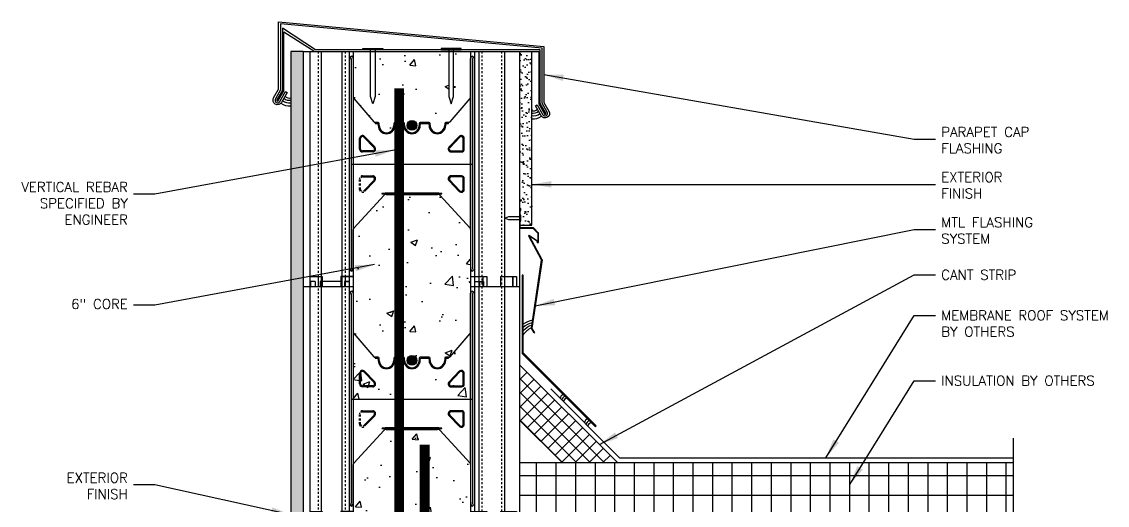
# Model space of a CAD drawing. Header units: inches. Extents: x 71.3 to 128.5, y -82.4 to -19.8.
# Drawn here: x 72.3 to 127.8, y -44.5 to -19.8 of the extents above; entities that cross this region are included whole.
import ezdxf

# ---------------------------------------------------------------- set-up
doc = ezdxf.new("R2010")
doc.units = ezdxf.units.IN
doc.header["$MEASUREMENT"] = 0
doc.linetypes.add('DASHED2', pattern=[0.375, 0.25, -0.125])
for name, color, linetype in [('LAYER 12', 12, 'Continuous'), ('LAYER 13', 13, 'Continuous'), ('LAYER 2', 2, 'Continuous'), ('LAYER 3', 3, 'Continuous'), ('LAYER 5', 5, 'Continuous'), ('LAYER 7', 7, 'Continuous'), ('LAYER 8', 8, 'Continuous')]:
    doc.layers.add(name, color=color, linetype=linetype)
doc.styles.add('NOTES', font='simplex.shx', dxfattribs={"height": 1})
doc.dimstyles.new('DIM-18$7', dxfattribs={"dimscale": 8, "dimtxt": 0.09375, "dimasz": 0.125, "dimexe": 0.1875, "dimexo": 0.0625, "dimgap": 0.0625, "dimtad": 0, "dimtih": 1, "dimtoh": 1, "dimdec": 4, "dimzin": 3, "dimdsep": 46, "dimlunit": 4, "dimtxsty": 'NOTES', "dimcen": 0.0625, "dimadec": 0, "dimazin": 0, "dimtfac": 1, "dimtdec": 4, "dimtofl": 0, "dimtmove": 0, "dimatfit": 3, "dimfxl": 1, "dimfrac": 2, "dimtolj": 1, "dimtzin": 0, "dimarcsym": 0})

# ---------------------------------------------------------------- blocks, each defined once
blk = doc.blocks.new('A$C262E59E6')
at = {"layer": 'LAYER 12'}
for p, q in [((0.35, 12.5), (0.975, 12.5)), ((0.35, 12.5), (0.35, 0)), ((0.35, 12.5), (0.975, 12.5)), ((0.35, 12.5), (0.35, 12)), ((0.925, 12.5), (0.925, 0)), ((0.975, 12.5), (0.975, 12)), ((0.975, 12.5), (0.975, 12)), ((1.937, 12.5), (1.937, 12)), ((1.937, 12.5), (2.562, 12.5)), ((1.937, 12.5), (1.937, 12)), ((1.937, 12.5), (2.562, 12.5)), ((1.987, 12.5), (1.987, 0)), ((2.112, 12.25), (2.112, 12)), ((2.112, 12.25), (2.362, 12.25)), ((2.362, 12.25), (2.362, 0)), ((2.562, 12.5), (2.562, 12)), ((8.562, 12.5), (9.187, 12.5)), ((8.562, 12.5), (8.562, 12)), ((8.562, 12.5), (9.187, 12.5)), ((8.762, 12.25), (8.762, 0)), ((8.762, 12.25), (9.012, 12.25)), ((8.762, 12.25), (8.762, 12)), ((8.762, 12.25), (9.012, 12.25)), ((9.012, 12.25), (9.012, 12)), ((9.012, 12.25), (9.012, 12)), ((9.187, 12.5), (9.187, 12)), ((9.187, 12.5), (9.187, 12)), ((10.087, 12.5), (10.087, 12)), ((10.087, 12.5), (10.712, 12.5)), ((10.087, 12.5), (10.087, 12)), ((10.087, 12.5), (10.712, 12.5)), ((10.712, 12.5), (10.712, 12)), ((10.712, 12.5), (10.712, 12)), ((2.41, 11.727), (2.497, 11.777)), ((2.456, 11.648), (2.41, 11.727)), ((2.497, 11.777), (2.556, 11.675)), ((2.562, 11.65), (2.562, 9.67)), ((8.562, 9.67), (8.562, 11.65)), ((8.569, 11.675), (8.628, 11.777)), ((8.628, 11.777), (8.715, 11.727)), ((8.715, 11.727), (8.669, 11.648)), ((8.977, 12), (8.977, 0)), ((10.297, 12), (10.297, 0)), ((2.462, 11.625), (2.462, 0.927)), ((2.462, 11.586), (2.462, 11.623)), ((8.662, 11.625), (8.662, 0.927)), ((8.662, 11.623), (8.662, 11.586)), ((2.562, 9.67), (2.562, 2.909)), ((2.59, 9.601), (3.608, 8.411)), ((7.517, 8.411), (8.535, 9.601)), ((8.562, 2.909), (8.562, 9.67)), ((3.68, 8.38), (3.687, 8.38)), ((3.837, 8.38), (3.68, 8.38)), ((3.687, 8.38), (3.687, 8.33)), ((3.687, 8.33), (3.787, 8.33)), ((3.887, 8.225), (3.887, 8.33)), ((4.637, 8.33), (4.637, 8.225)), ((5.137, 8.38), (4.687, 8.38)), ((4.737, 8.33), (5.087, 8.33)), ((5.187, 8.225), (5.187, 8.33)), ((5.937, 8.33), (5.937, 8.225)), ((6.437, 8.38), (5.987, 8.38)), ((6.037, 8.33), (6.387, 8.33)), ((6.487, 8.225), (6.487, 8.33)), ((7.237, 8.33), (7.237, 8.225)), ((7.445, 8.38), (7.287, 8.38)), ((7.337, 8.33), (7.437, 8.33)), ((7.437, 8.33), (7.437, 8.38)), ((7.437, 8.38), (7.445, 8.38)), ((3.837, 8.28), (3.837, 8.225)), ((4.687, 8.225), (4.687, 8.28)), ((5.137, 8.28), (5.137, 8.225)), ((5.987, 8.225), (5.987, 8.28)), ((6.437, 8.28), (6.437, 8.225)), ((7.287, 8.225), (7.287, 8.28)), ((2.887, 7.02), (2.887, 7.561)), ((2.937, 7.02), (2.937, 7.561)), ((3.11, 7.63), (3.629, 7.089)), ((3.146, 7.665), (3.665, 7.124)), ((7.979, 7.665), (7.46, 7.124)), ((8.015, 7.63), (7.496, 7.089)), ((8.187, 7.02), (8.187, 7.561)), ((8.237, 7.02), (8.237, 7.561)), ((3.557, 6.92), (3.037, 6.92)), ((3.557, 6.87), (3.037, 6.87)), ((7.568, 6.92), (8.087, 6.92)), ((7.568, 6.87), (8.087, 6.87)), ((2.462, 6.25), (8.662, 6.25)), ((3.037, 5.65), (3.557, 5.65)), ((3.037, 5.6), (3.557, 5.6)), ((8.087, 5.65), (7.568, 5.65)), ((8.087, 5.6), (7.568, 5.6)), ((3.629, 5.431), (3.11, 4.89)), ((3.665, 5.396), (3.146, 4.855)), ((7.46, 5.396), (7.979, 4.855)), ((7.496, 5.431), (8.015, 4.89)), ((8.187, 4.959), (8.187, 5.5)), ((8.237, 4.959), (8.237, 5.5)), ((2.592, 2.979), (4.144, 4.656)), ((4.192, 4.77), (4.036, 4.755)), ((4.036, 4.735), (4.192, 4.72)), ((5.562, 4.77), (4.192, 4.77)), ((4.192, 4.72), (5.562, 4.72)), ((4.25, 4.7), (5.562, 4.7)), ((6.933, 4.77), (5.562, 4.77)), ((5.562, 4.72), (6.933, 4.72)), ((5.562, 4.7), (6.875, 4.7)), ((7.089, 4.755), (6.933, 4.77)), ((6.933, 4.72), (7.089, 4.735)), ((6.981, 4.656), (8.533, 2.979)), ((2.562, 0.9), (2.562, 2.909)), ((8.562, 2.909), (8.562, 0.9)), ((2.456, 0.902), (2.41, 0.823)), ((2.41, 0.823), (2.497, 0.773)), ((2.462, 0.964), (2.462, 0.927)), ((2.497, 0.773), (2.556, 0.875)), ((8.569, 0.875), (8.628, 0.773)), ((8.628, 0.773), (8.715, 0.823)), ((8.662, 0.927), (8.662, 0.964)), ((8.715, 0.823), (8.669, 0.902)), ((0.35, 0.5), (0.975, 0.5)), ((0.35, 0.5), (0.975, 0.5)), ((0.35, 0.5), (0.35, 0)), ((0.35, 0.5), (0.975, 0.5)), ((0.35, 0.5), (0.35, 0)), ((0.35, 0.5), (0.975, 0.5)), ((0.35, 0.5), (0.975, 0.5)), ((0.35, 0.5), (0.975, 0.5)), ((0.35, 0.5), (0.975, 0.5)), ((0.35, 0.5), (0.35, 0)), ((0.35, 0.5), (0.975, 0.5)), ((0.35, 0.5), (0.35, 0)), ((0.35, 0.5), (0.975, 0.5)), ((0.35, 0.5), (0.975, 0.5)), ((0.35, 0.5), (0.975, 0.5)), ((0.35, 0.5), (0.975, 0.5)), ((0.35, 0.5), (0.35, 0)), ((0.35, 0.5), (0.975, 0.5)), ((0.35, 0.5), (0.975, 0.5)), ((0.35, 0.5), (0.975, 0.5)), ((0.35, 0.5), (0.975, 0.5)), ((0.35, 0.5), (0.35, 0)), ((0.35, 0.5), (0.975, 0.5)), ((0.35, 0.5), (0.975, 0.5)), ((0.35, 0.5), (0.975, 0.5)), ((0.35, 0.5), (0.35, 0)), ((0.35, 0.5), (0.975, 0.5)), ((0.35, 0.5), (0.35, 0)), ((0.35, 0.5), (0.35, 0)), ((0.375, 0.25), (0.375, 0)), ((0.625, 0.25), (0.375, 0.25)), ((0.375, 0.25), (0.375, 0)), ((0.625, 0.25), (0.375, 0.25)), ((0.375, 0.25), (0.375, 0)), ((0.625, 0.25), (0.375, 0.25)), ((0.625, 0.25), (0.625, 0)), ((0.625, 0.25), (0.625, 0)), ((0.625, 0.25), (0.625, 0)), ((1.937, 0.25), (0.875, 0.25)), ((0.875, 0.25), (0.875, 0)), ((1.937, 0.25), (0.875, 0.25)), ((0.875, 0.25), (0.875, 0)), ((1.937, 0.25), (0.875, 0.25)), ((0.875, 0.25), (0.875, 0)), ((0.975, 0.5), (0.975, 0)), ((0.975, 0.5), (0.975, 0)), ((0.975, 0.5), (0.975, 0)), ((0.975, 0.5), (0.975, 0)), ((0.975, 0.5), (0.975, 0)), ((0.975, 0.5), (0.975, 0)), ((0.975, 0.5), (0.975, 0)), ((0.975, 0.5), (0.975, 0)), ((0.975, 0.5), (0.975, 0)), ((0.975, 0.5), (0.975, 0)), ((0.975, 0.5), (0.975, 0)), ((0.975, 0.5), (0.975, 0)), ((0.975, 0.5), (0.975, 0)), ((0.975, 0.5), (0.975, 0)), ((0.975, 0.5), (0.975, 0)), ((0.975, 0.5), (0.975, 0)), ((0.975, 0.5), (0.975, 0)), ((0.975, 0.5), (0.975, 0)), ((0.975, 0.5), (0.975, 0)), ((0.975, 0.5), (0.975, 0)), ((1.937, 0.5), (1.937, 0)), ((1.937, 0.5), (2.562, 0.5)), ((1.937, 0.5), (1.937, 0)), ((1.937, 0.5), (2.562, 0.5)), ((1.937, 0.5), (1.937, 0)), ((1.937, 0.5), (2.562, 0.5)), ((1.937, 0.5), (1.937, 0)), ((1.937, 0.5), (2.562, 0.5)), ((1.937, 0.5), (1.937, 0)), ((1.937, 0.5), (2.562, 0.5)), ((1.937, 0.5), (1.937, 0)), ((1.937, 0.5), (2.562, 0.5)), ((1.937, 0.5), (1.937, 0)), ((1.937, 0.5), (2.562, 0.5)), ((1.937, 0.5), (1.937, 0)), ((2.562, 0.5), (1.937, 0.5)), ((1.937, 0.5), (1.937, 0)), ((1.937, 0.5), (2.562, 0.5)), ((1.937, 0.5), (1.937, 0)), ((1.937, 0.5), (2.562, 0.5)), ((1.937, 0.5), (1.937, 0)), ((1.937, 0.5), (2.562, 0.5)), ((1.937, 0.5), (1.937, 0)), ((1.937, 0.5), (2.562, 0.5)), ((1.937, 0.5), (1.937, 0)), ((1.937, 0.5), (2.562, 0.5)), ((1.937, 0.5), (1.937, 0)), ((1.937, 0.5), (2.562, 0.5)), ((1.937, 0.5), (1.937, 0)), ((1.937, 0.5), (2.562, 0.5)), ((1.937, 0.5), (1.937, 0)), ((1.937, 0.5), (2.562, 0.5)), ((1.937, 0.5), (1.937, 0)), ((1.937, 0.5), (2.562, 0.5)), ((1.937, 0.5), (1.937, 0)), ((1.937, 0.5), (2.562, 0.5)), ((1.937, 0.5), (1.937, 0)), ((2.562, 0.5), (1.937, 0.5)), ((1.937, 0.5), (1.937, 0)), ((1.937, 0.5), (2.562, 0.5)), ((1.937, 0.5), (1.937, 0)), ((1.937, 0.5), (2.562, 0.5)), ((1.937, 0.5), (1.937, 0)), ((2.562, 0.5), (1.937, 0.5)), ((1.937, 0.5), (1.937, 0)), ((1.937, 0.5), (2.562, 0.5)), ((2.112, 0.25), (2.112, 0)), ((2.112, 0.25), (2.362, 0.25)), ((2.112, 0.25), (2.112, 0)), ((2.112, 0.25), (2.362, 0.25)), ((2.112, 0.25), (2.112, 0)), ((2.112, 0.25), (2.362, 0.25)), ((2.112, 0.25), (2.112, 0)), ((2.362, 0.25), (2.112, 0.25)), ((2.112, 0.25), (2.112, 0)), ((2.112, 0.25), (2.362, 0.25)), ((2.112, 0.25), (2.112, 0)), ((2.112, 0.25), (2.362, 0.25)), ((2.112, 0.25), (2.112, 0)), ((2.112, 0.25), (2.362, 0.25)), ((2.112, 0.25), (2.112, 0)), ((2.112, 0.25), (2.362, 0.25)), ((2.112, 0.25), (2.112, 0)), ((2.112, 0.25), (2.362, 0.25)), ((2.112, 0.25), (2.112, 0)), ((2.362, 0.25), (2.112, 0.25)), ((2.112, 0.25), (2.112, 0)), ((2.112, 0.25), (2.362, 0.25)), ((2.112, 0.25), (2.112, 0)), ((2.362, 0.25), (2.112, 0.25)), ((2.362, 0.25), (2.362, 0)), ((2.362, 0.25), (2.362, 0)), ((2.362, 0.25), (2.362, 0)), ((2.562, 0.5), (2.562, 0)), ((2.562, 0.5), (2.562, 0)), ((2.562, 0.5), (2.562, 0)), ((2.562, 0.5), (2.562, 0)), ((2.562, 0.5), (2.562, 0)), ((2.562, 0.5), (2.562, 0)), ((2.562, 0.5), (2.562, 0)), ((2.562, 0.5), (2.562, 0)), ((2.562, 0.5), (2.562, 0)), ((2.562, 0.5), (2.562, 0)), ((2.562, 0.5), (2.562, 0)), ((8.562, 0.5), (9.183, 0.5)), ((8.562, 0.5), (9.183, 0.5)), ((8.562, 0.5), (9.183, 0.5)), ((8.758, 0.25), (8.758, 0)), ((8.758, 0.25), (9.008, 0.25)), ((8.758, 0.25), (9.008, 0.25)), ((8.758, 0.25), (8.758, 0)), ((8.758, 0.25), (9.008, 0.25)), ((8.762, 0.5), (8.762, 0)), ((8.762, 0.5), (9.387, 0.5)), ((8.962, 0.25), (9.212, 0.25)), ((9.008, 0.25), (9.008, 0)), ((9.008, 0.25), (9.008, 0)), ((9.008, 0.25), (9.008, 0)), ((9.183, 0.5), (9.183, 0)), ((9.183, 0.5), (9.183, 0)), ((9.183, 0.5), (9.183, 0)), ((9.212, 0.25), (9.212, 0)), ((9.387, 0.5), (9.387, 0)), ((10.083, 0.5), (10.083, 0)), ((10.083, 0.5), (10.708, 0.5)), ((10.083, 0.5), (10.083, 0)), ((10.083, 0.5), (10.708, 0.5)), ((10.083, 0.5), (10.083, 0)), ((10.083, 0.5), (10.708, 0.5)), ((10.287, 0.5), (10.287, 0)), ((10.287, 0.5), (10.912, 0.5)), ((10.708, 0.5), (10.708, 0)), ((10.708, 0.5), (10.708, 0)), ((10.708, 0.5), (10.708, 0)), ((10.912, 0.5), (10.912, 0))]:
    blk.add_line(p, q, dxfattribs=at)
at = {"layer": 'LAYER 12', "linetype": 'DASHED2', "ltscale": 0.15}
for p, q in [((0.765, 12.5), (0.765, 0)), ((2.147, 12.5), (2.147, 0)), ((9.137, 12), (9.137, 0)), ((10.137, 12), (10.137, 0)), ((2.887, 4.959), (2.887, 5.5)), ((2.937, 4.959), (2.937, 5.5))]:
    blk.add_line(p, q, dxfattribs=at)
at = {"layer": 'LAYER 12'}
for centre, radius, start, end in [((2.512, 11.65), 0.05, 0, 30), ((8.612, 11.65), 0.05, 150, 180), ((2.412, 11.623), 0.05, 0, 30), ((8.712, 11.623), 0.05, 150, 180), ((2.662, 9.67), 0.1, 180, 223.8309), ((8.462, 9.67), 0.1, 316.1691, 360), ((3.68, 8.48), 0.1, 223.8309, 270), ((3.787, 8.28), 0.05, 360, 90), ((3.837, 8.33), 0.05, 0, 90), ((4.687, 8.33), 0.05, 90, 180), ((4.737, 8.28), 0.05, 90, 180), ((5.087, 8.28), 0.05, 360, 90), ((5.137, 8.33), 0.05, 0, 90), ((5.987, 8.33), 0.05, 90, 180), ((6.037, 8.28), 0.05, 90, 180), ((6.387, 8.28), 0.05, 0, 90), ((6.437, 8.33), 0.05, 0, 90), ((7.287, 8.33), 0.05, 90, 180), ((7.337, 8.28), 0.05, 90, 180), ((7.445, 8.48), 0.1, 270, 316.1691), ((4.262, 8.225), 0.425, 180, 360), ((4.262, 8.225), 0.375, 180, 0), ((5.562, 8.225), 0.425, 180, 270), ((5.562, 8.225), 0.375, 180, 270), ((5.562, 8.225), 0.425, 270, 0), ((5.562, 8.225), 0.375, 270, 0), ((6.862, 8.225), 0.425, 180, 0), ((6.862, 8.225), 0.375, 180, 0), ((3.037, 7.561), 0.15, 43.8309, 180), ((3.037, 7.561), 0.1, 43.8309, 180), ((8.087, 7.561), 0.15, 0, 136.1691), ((8.087, 7.561), 0.1, 0, 136.1691), ((3.037, 7.02), 0.15, 180, 270), ((3.037, 7.02), 0.1, 180, 270), ((3.557, 7.02), 0.15, 270, 43.8309), ((3.557, 7.02), 0.1, 270, 43.8309), ((7.568, 7.02), 0.15, 136.1691, 270), ((7.568, 7.02), 0.1, 136.1691, 270), ((8.087, 7.02), 0.15, 270, 0), ((8.087, 7.02), 0.1, 270, 360), ((3.557, 5.5), 0.15, 316.1691, 90), ((3.557, 5.5), 0.1, 316.1691, 90), ((7.568, 5.5), 0.15, 90, 223.8309), ((7.568, 5.5), 0.1, 90, 223.8309), ((8.087, 5.5), 0.15, 360, 90), ((8.087, 5.5), 0.1, 0, 90), ((4.037, 4.745), 0.01, 97.4099, 262.5901), ((4.25, 4.55), 0.15, 90, 135), ((6.875, 4.55), 0.15, 45, 90), ((7.088, 4.745), 0.01, 277.4099, 82.5901), ((8.087, 4.959), 0.15, 223.8309, 360), ((8.087, 4.959), 0.1, 223.8309, 0), ((2.662, 2.909), 0.1, 135, 180), ((8.462, 2.909), 0.1, 360, 45), ((2.412, 0.927), 0.05, 330, 360), ((2.512, 0.9), 0.05, 330, 360), ((8.612, 0.9), 0.05, 180, 210), ((8.712, 0.927), 0.05, 180, 210)]:
    blk.add_arc(centre, radius, start, end, dxfattribs=at)
at = {"layer": 'LAYER 12', "linetype": 'DASHED2', "ltscale": 0.15}
for centre, radius, start, end in [((3.037, 5.5), 0.15, 90, 180), ((3.037, 5.5), 0.1, 90, 180), ((3.037, 4.959), 0.15, 180, 316.1691), ((3.037, 4.959), 0.1, 180, 316.1691)]:
    blk.add_arc(centre, radius, start, end, dxfattribs=at)
at = {"layer": 'LAYER 3'}
for p, q in [((0, 12), (0, 0)), ((0, 12), (2.562, 12)), ((2.562, 12), (2.562, 0)), ((8.562, 12), (8.562, 0)), ((8.562, 12), (11.062, 12)), ((11.062, 12), (11.062, 0)), ((0, 0), (2.562, 0)), ((8.562, 0), (11.062, 0))]:
    blk.add_line(p, q, dxfattribs=at)
blk = doc.blocks.new('A$C306E2872')
at = {"layer": 'LAYER 12'}
for p, q in [((0.35, 12), (0.35, 0)), ((0.925, 12), (0.925, 0)), ((1.988, 12), (1.988, 0)), ((2.363, 12), (2.363, 0)), ((2.41, 11.727), (2.497, 11.777)), ((2.456, 11.648), (2.41, 11.727)), ((2.497, 11.777), (2.556, 11.675)), ((2.563, 11.65), (2.563, 9.67)), ((8.563, 9.67), (8.563, 11.65)), ((8.569, 11.675), (8.628, 11.777)), ((8.628, 11.777), (8.715, 11.727)), ((8.715, 11.727), (8.669, 11.648)), ((8.763, 12), (8.763, 0)), ((8.978, 12), (8.978, 0)), ((10.298, 12), (10.298, 0)), ((2.463, 11.625), (2.463, 0.927)), ((2.463, 11.586), (2.463, 11.623)), ((8.663, 11.625), (8.663, 0.927)), ((8.663, 11.623), (8.663, 11.586)), ((2.563, 9.67), (2.563, 2.909)), ((2.59, 9.601), (3.608, 8.411)), ((7.517, 8.411), (8.535, 9.601)), ((8.563, 2.909), (8.563, 9.67)), ((3.68, 8.38), (3.688, 8.38)), ((3.838, 8.38), (3.68, 8.38)), ((3.688, 8.38), (3.688, 8.33)), ((3.688, 8.33), (3.788, 8.33)), ((3.888, 8.225), (3.888, 8.33)), ((4.638, 8.33), (4.638, 8.225)), ((5.138, 8.38), (4.688, 8.38)), ((4.738, 8.33), (5.088, 8.33)), ((5.188, 8.225), (5.188, 8.33)), ((5.938, 8.33), (5.938, 8.225)), ((6.438, 8.38), (5.988, 8.38)), ((6.038, 8.33), (6.388, 8.33)), ((6.488, 8.225), (6.488, 8.33)), ((7.238, 8.33), (7.238, 8.225)), ((7.445, 8.38), (7.288, 8.38)), ((7.338, 8.33), (7.438, 8.33)), ((7.438, 8.33), (7.438, 8.38)), ((7.438, 8.38), (7.445, 8.38)), ((3.838, 8.28), (3.838, 8.225)), ((4.688, 8.225), (4.688, 8.28)), ((5.138, 8.28), (5.138, 8.225)), ((5.988, 8.225), (5.988, 8.28)), ((6.438, 8.28), (6.438, 8.225)), ((7.288, 8.225), (7.288, 8.28)), ((2.888, 7.02), (2.888, 7.561)), ((2.938, 7.02), (2.938, 7.561)), ((3.11, 7.63), (3.629, 7.089)), ((3.146, 7.665), (3.665, 7.124)), ((7.979, 7.665), (7.46, 7.124)), ((8.015, 7.63), (7.496, 7.089)), ((8.188, 7.02), (8.188, 7.561)), ((8.238, 7.02), (8.238, 7.561)), ((3.557, 6.92), (3.038, 6.92)), ((3.557, 6.87), (3.038, 6.87)), ((7.568, 6.92), (8.088, 6.92)), ((7.568, 6.87), (8.088, 6.87)), ((2.463, 6.25), (8.663, 6.25)), ((3.038, 5.65), (3.557, 5.65)), ((3.038, 5.6), (3.557, 5.6)), ((8.088, 5.65), (7.568, 5.65)), ((8.088, 5.6), (7.568, 5.6)), ((3.629, 5.431), (3.11, 4.89)), ((3.665, 5.396), (3.146, 4.855)), ((7.46, 5.396), (7.979, 4.855)), ((7.496, 5.431), (8.015, 4.89)), ((8.188, 4.959), (8.188, 5.5)), ((8.238, 4.959), (8.238, 5.5)), ((2.592, 2.979), (4.144, 4.656)), ((4.192, 4.77), (4.036, 4.755)), ((4.036, 4.735), (4.192, 4.72)), ((5.563, 4.77), (4.192, 4.77)), ((4.192, 4.72), (5.563, 4.72)), ((4.25, 4.7), (5.563, 4.7)), ((6.933, 4.77), (5.563, 4.77)), ((5.563, 4.72), (6.933, 4.72)), ((5.563, 4.7), (6.875, 4.7)), ((7.089, 4.755), (6.933, 4.77)), ((6.933, 4.72), (7.089, 4.735)), ((6.981, 4.656), (8.533, 2.979)), ((2.563, 0.9), (2.563, 2.909)), ((8.563, 2.909), (8.563, 0.9)), ((2.456, 0.902), (2.41, 0.823)), ((2.41, 0.823), (2.497, 0.773)), ((2.463, 0.964), (2.463, 0.927)), ((2.497, 0.773), (2.556, 0.875)), ((8.569, 0.875), (8.628, 0.773)), ((8.628, 0.773), (8.715, 0.823)), ((8.663, 0.927), (8.663, 0.964)), ((8.715, 0.823), (8.669, 0.902)), ((0.35, 0.5), (0.975, 0.5)), ((0.35, 0.5), (0.975, 0.5)), ((0.35, 0.5), (0.35, 0)), ((0.35, 0.5), (0.975, 0.5)), ((0.35, 0.5), (0.35, 0)), ((0.35, 0.5), (0.975, 0.5)), ((0.35, 0.5), (0.975, 0.5)), ((0.35, 0.5), (0.975, 0.5)), ((0.35, 0.5), (0.975, 0.5)), ((0.35, 0.5), (0.35, 0)), ((0.35, 0.5), (0.975, 0.5)), ((0.35, 0.5), (0.35, 0)), ((0.35, 0.5), (0.975, 0.5)), ((0.35, 0.5), (0.975, 0.5)), ((0.35, 0.5), (0.975, 0.5)), ((0.35, 0.5), (0.975, 0.5)), ((0.35, 0.5), (0.35, 0)), ((0.35, 0.5), (0.975, 0.5)), ((0.35, 0.5), (0.975, 0.5)), ((0.35, 0.5), (0.975, 0.5)), ((0.35, 0.5), (0.975, 0.5)), ((0.35, 0.5), (0.35, 0)), ((0.35, 0.5), (0.975, 0.5)), ((0.35, 0.5), (0.975, 0.5)), ((0.35, 0.5), (0.975, 0.5)), ((0.35, 0.5), (0.35, 0)), ((0.35, 0.5), (0.975, 0.5)), ((0.35, 0.5), (0.35, 0)), ((0.35, 0.5), (0.35, 0)), ((0.375, 0.25), (0.375, 0)), ((0.625, 0.25), (0.375, 0.25)), ((0.375, 0.25), (0.375, 0)), ((0.625, 0.25), (0.375, 0.25)), ((0.375, 0.25), (0.375, 0)), ((0.625, 0.25), (0.375, 0.25)), ((0.625, 0.25), (0.625, 0)), ((0.625, 0.25), (0.625, 0)), ((0.625, 0.25), (0.625, 0)), ((1.938, 0.25), (0.875, 0.25)), ((0.875, 0.25), (0.875, 0)), ((1.938, 0.25), (0.875, 0.25)), ((0.875, 0.25), (0.875, 0)), ((1.938, 0.25), (0.875, 0.25)), ((0.875, 0.25), (0.875, 0)), ((0.975, 0.5), (0.975, 0)), ((0.975, 0.5), (0.975, 0)), ((0.975, 0.5), (0.975, 0)), ((0.975, 0.5), (0.975, 0)), ((0.975, 0.5), (0.975, 0)), ((0.975, 0.5), (0.975, 0)), ((0.975, 0.5), (0.975, 0)), ((0.975, 0.5), (0.975, 0)), ((0.975, 0.5), (0.975, 0)), ((0.975, 0.5), (0.975, 0)), ((0.975, 0.5), (0.975, 0)), ((0.975, 0.5), (0.975, 0)), ((0.975, 0.5), (0.975, 0)), ((0.975, 0.5), (0.975, 0)), ((0.975, 0.5), (0.975, 0)), ((0.975, 0.5), (0.975, 0)), ((0.975, 0.5), (0.975, 0)), ((0.975, 0.5), (0.975, 0)), ((0.975, 0.5), (0.975, 0)), ((0.975, 0.5), (0.975, 0)), ((1.938, 0.5), (1.938, 0)), ((1.938, 0.5), (2.563, 0.5)), ((1.938, 0.5), (1.938, 0)), ((1.938, 0.5), (2.563, 0.5)), ((1.938, 0.5), (1.938, 0)), ((1.938, 0.5), (2.563, 0.5)), ((1.938, 0.5), (1.938, 0)), ((1.938, 0.5), (2.563, 0.5)), ((1.938, 0.5), (1.938, 0)), ((1.938, 0.5), (2.563, 0.5)), ((1.938, 0.5), (1.938, 0)), ((1.938, 0.5), (2.563, 0.5)), ((1.938, 0.5), (1.938, 0)), ((1.938, 0.5), (2.563, 0.5)), ((1.938, 0.5), (1.938, 0)), ((2.563, 0.5), (1.938, 0.5)), ((1.938, 0.5), (1.938, 0)), ((1.938, 0.5), (2.563, 0.5)), ((1.938, 0.5), (1.938, 0)), ((1.938, 0.5), (2.563, 0.5)), ((1.938, 0.5), (1.938, 0)), ((1.938, 0.5), (2.563, 0.5)), ((1.938, 0.5), (1.938, 0)), ((1.938, 0.5), (2.563, 0.5)), ((1.938, 0.5), (1.938, 0)), ((1.938, 0.5), (2.563, 0.5)), ((1.938, 0.5), (1.938, 0)), ((1.938, 0.5), (2.563, 0.5)), ((1.938, 0.5), (1.938, 0)), ((1.938, 0.5), (2.563, 0.5)), ((1.938, 0.5), (1.938, 0)), ((1.938, 0.5), (2.563, 0.5)), ((1.938, 0.5), (1.938, 0)), ((1.938, 0.5), (2.563, 0.5)), ((1.938, 0.5), (1.938, 0)), ((1.938, 0.5), (2.563, 0.5)), ((1.938, 0.5), (1.938, 0)), ((2.563, 0.5), (1.938, 0.5)), ((1.938, 0.5), (1.938, 0)), ((1.938, 0.5), (2.563, 0.5)), ((1.938, 0.5), (1.938, 0)), ((1.938, 0.5), (2.563, 0.5)), ((1.938, 0.5), (1.938, 0)), ((2.563, 0.5), (1.938, 0.5)), ((1.938, 0.5), (1.938, 0)), ((1.938, 0.5), (2.563, 0.5)), ((2.113, 0.25), (2.113, 0)), ((2.113, 0.25), (2.363, 0.25)), ((2.113, 0.25), (2.113, 0)), ((2.113, 0.25), (2.363, 0.25)), ((2.113, 0.25), (2.113, 0)), ((2.113, 0.25), (2.363, 0.25)), ((2.113, 0.25), (2.113, 0)), ((2.363, 0.25), (2.113, 0.25)), ((2.113, 0.25), (2.113, 0)), ((2.113, 0.25), (2.363, 0.25)), ((2.113, 0.25), (2.113, 0)), ((2.113, 0.25), (2.363, 0.25)), ((2.113, 0.25), (2.113, 0)), ((2.113, 0.25), (2.363, 0.25)), ((2.113, 0.25), (2.113, 0)), ((2.113, 0.25), (2.363, 0.25)), ((2.113, 0.25), (2.113, 0)), ((2.113, 0.25), (2.363, 0.25)), ((2.113, 0.25), (2.113, 0)), ((2.363, 0.25), (2.113, 0.25)), ((2.113, 0.25), (2.113, 0)), ((2.113, 0.25), (2.363, 0.25)), ((2.113, 0.25), (2.113, 0)), ((2.363, 0.25), (2.113, 0.25)), ((2.363, 0.25), (2.363, 0)), ((2.363, 0.25), (2.363, 0)), ((2.363, 0.25), (2.363, 0)), ((2.563, 0.5), (2.563, 0)), ((2.563, 0.5), (2.563, 0)), ((2.563, 0.5), (2.563, 0)), ((2.563, 0.5), (2.563, 0)), ((2.563, 0.5), (2.563, 0)), ((2.563, 0.5), (2.563, 0)), ((2.563, 0.5), (2.563, 0)), ((2.563, 0.5), (2.563, 0)), ((2.563, 0.5), (2.563, 0)), ((2.563, 0.5), (2.563, 0)), ((2.563, 0.5), (2.563, 0)), ((8.563, 0.5), (9.183, 0.5)), ((8.563, 0.5), (9.183, 0.5)), ((8.563, 0.5), (9.183, 0.5)), ((8.758, 0.25), (8.758, 0)), ((8.758, 0.25), (9.008, 0.25)), ((8.758, 0.25), (9.008, 0.25)), ((8.758, 0.25), (8.758, 0)), ((8.758, 0.25), (9.008, 0.25)), ((8.763, 0.5), (8.763, 0)), ((8.763, 0.5), (9.388, 0.5)), ((8.963, 0.25), (9.213, 0.25)), ((9.008, 0.25), (9.008, 0)), ((9.008, 0.25), (9.008, 0)), ((9.008, 0.25), (9.008, 0)), ((9.183, 0.5), (9.183, 0)), ((9.183, 0.5), (9.183, 0)), ((9.183, 0.5), (9.183, 0)), ((9.213, 0.25), (9.213, 0)), ((9.388, 0.5), (9.388, 0)), ((10.083, 0.5), (10.083, 0)), ((10.083, 0.5), (10.708, 0.5)), ((10.083, 0.5), (10.083, 0)), ((10.083, 0.5), (10.708, 0.5)), ((10.083, 0.5), (10.083, 0)), ((10.083, 0.5), (10.708, 0.5)), ((10.288, 0.5), (10.288, 0)), ((10.288, 0.5), (10.913, 0.5)), ((10.708, 0.5), (10.708, 0)), ((10.708, 0.5), (10.708, 0)), ((10.708, 0.5), (10.708, 0)), ((10.913, 0.5), (10.913, 0))]:
    blk.add_line(p, q, dxfattribs=at)
at = {"layer": 'LAYER 12', "linetype": 'DASHED2', "ltscale": 0.15}
for p, q in [((0.765, 12), (0.765, 0)), ((2.148, 12), (2.148, 0)), ((9.138, 12), (9.138, 0)), ((10.138, 12), (10.138, 0)), ((2.888, 4.959), (2.888, 5.5)), ((2.938, 4.959), (2.938, 5.5))]:
    blk.add_line(p, q, dxfattribs=at)
at = {"layer": 'LAYER 12'}
for centre, radius, start, end in [((2.513, 11.65), 0.05, 0, 30), ((8.613, 11.65), 0.05, 150, 180), ((2.413, 11.623), 0.05, 0, 30), ((8.713, 11.623), 0.05, 150, 180), ((2.662, 9.67), 0.1, 180, 223.8309), ((8.463, 9.67), 0.1, 316.1691, 360), ((3.68, 8.48), 0.1, 223.8309, 270), ((3.788, 8.28), 0.05, 360, 90), ((3.838, 8.33), 0.05, 0, 90), ((4.688, 8.33), 0.05, 90, 180), ((4.738, 8.28), 0.05, 90, 180), ((5.088, 8.28), 0.05, 360, 90), ((5.138, 8.33), 0.05, 0, 90), ((5.988, 8.33), 0.05, 90, 180), ((6.038, 8.28), 0.05, 90, 180), ((6.388, 8.28), 0.05, 0, 90), ((6.438, 8.33), 0.05, 0, 90), ((7.288, 8.33), 0.05, 90, 180), ((7.338, 8.28), 0.05, 90, 180), ((7.445, 8.48), 0.1, 270, 316.1691), ((4.263, 8.225), 0.425, 180, 360), ((4.263, 8.225), 0.375, 180, 0), ((5.563, 8.225), 0.425, 180, 270), ((5.563, 8.225), 0.375, 180, 270), ((5.563, 8.225), 0.425, 270, 0), ((5.563, 8.225), 0.375, 270, 0), ((6.863, 8.225), 0.425, 180, 0), ((6.863, 8.225), 0.375, 180, 0), ((3.038, 7.561), 0.15, 43.8309, 180), ((3.038, 7.561), 0.1, 43.8309, 180), ((8.088, 7.561), 0.15, 0, 136.1691), ((8.088, 7.561), 0.1, 0, 136.1691), ((3.038, 7.02), 0.15, 180, 270), ((3.038, 7.02), 0.1, 180, 270), ((3.557, 7.02), 0.15, 270, 43.8309), ((3.557, 7.02), 0.1, 270, 43.8309), ((7.568, 7.02), 0.15, 136.1691, 270), ((7.568, 7.02), 0.1, 136.1691, 270), ((8.088, 7.02), 0.15, 270, 0), ((8.088, 7.02), 0.1, 270, 360), ((3.557, 5.5), 0.15, 316.1691, 90), ((3.557, 5.5), 0.1, 316.1691, 90), ((7.568, 5.5), 0.15, 90, 223.8309), ((7.568, 5.5), 0.1, 90, 223.8309), ((8.088, 5.5), 0.15, 360, 90), ((8.088, 5.5), 0.1, 0, 90), ((4.037, 4.745), 0.01, 97.4099, 262.5901), ((4.25, 4.55), 0.15, 90, 135), ((6.875, 4.55), 0.15, 45, 90), ((7.088, 4.745), 0.01, 277.4099, 82.5901), ((8.088, 4.959), 0.15, 223.8309, 360), ((8.088, 4.959), 0.1, 223.8309, 0), ((2.662, 2.909), 0.1, 135, 180), ((8.463, 2.909), 0.1, 360, 45), ((2.413, 0.927), 0.05, 330, 360), ((2.513, 0.9), 0.05, 330, 360), ((8.613, 0.9), 0.05, 180, 210), ((8.713, 0.927), 0.05, 180, 210)]:
    blk.add_arc(centre, radius, start, end, dxfattribs=at)
at = {"layer": 'LAYER 12', "linetype": 'DASHED2', "ltscale": 0.15}
for centre, radius, start, end in [((3.038, 5.5), 0.15, 90, 180), ((3.038, 5.5), 0.1, 90, 180), ((3.038, 4.959), 0.15, 180, 316.1691), ((3.038, 4.959), 0.1, 180, 316.1691)]:
    blk.add_arc(centre, radius, start, end, dxfattribs=at)
at = {"layer": 'LAYER 3'}
for p, q in [((0, 12), (0, 0)), ((0, 12), (2.563, 12)), ((2.563, 12), (2.563, 0)), ((8.563, 12), (8.563, 0)), ((8.563, 12), (11.063, 12)), ((11.063, 12), (11.063, 0)), ((0, 0), (2.563, 0)), ((8.563, 0), (11.063, 0))]:
    blk.add_line(p, q, dxfattribs=at)

msp = doc.modelspace()

# ---------------------------------------------------------------- hatches: boundary and pattern name
at = {"layer": 'LAYER 12'}
h = msp.add_hatch(dxfattribs=at)
h.set_pattern_fill('AR-SAND', color=256, scale=0.25, style=0)
h.set_pattern_definition([(37.5, (86.06992, -76.75614), (-0.0157483, 0.481706), [0, -0.38, 0, -0.425, 0, -0.40625]), (7.5, (86.0699, -76.75614), (0.442444, 0.7055365), [0, -0.205, 0, -0.3425, 0, -0.13125]), (327.5, (85.76242, -76.75614), (0.7785355, 0.0014148), [0, -0.125, 0, -0.45, 0, -0.5875]), (317.5, (85.7624, -76.75614), (0.751532, 0.219419), [0, -0.0625, 0, -0.295, 0, -0.3375])])
h.paths.add_polyline_path([(86.69492, -21.34486), (86.06992, -21.34486), (86.06992, -76.75614), (86.69492, -76.75614), (86.69492, -69.34486), (86.69492, -57.34486), (86.69492, -45.34486), (86.69492, -33.34486)])
h = msp.add_hatch(dxfattribs=at)
h.set_pattern_fill('AR-SAND', color=256, scale=0.25, style=0)
h.set_pattern_definition([(37.5, (97.75742, -30.22174), (-0.015748, 0.481706), [0, -0.38, 0, -0.425, 0, -0.40625]), (7.5, (97.7574, -30.22174), (0.442444, 0.705537), [0, -0.205, 0, -0.3425, 0, -0.13125]), (327.5, (97.44992, -30.22174), (0.778535, 0.001415), [0, -0.125, 0, -0.45, 0, -0.5875]), (317.5, (97.4499, -30.22174), (0.75153, 0.21942), [0, -0.0625, 0, -0.295, 0, -0.3375])])
h.paths.add_polyline_path([(98.38242, -21.34486), (97.75742, -21.34486), (97.75742, -29.37701, -1), (97.81796, -29.37701), (97.81796, -29.47174), (97.78242, -29.47174), (97.78242, -29.70387), (97.81865, -29.70387), (97.81865, -30.00987), (97.78242, -30.00987), (97.78242, -30.22174), (98.38242, -30.22174)])
h = msp.add_hatch(dxfattribs=at)
h.set_pattern_fill('NET', color=256, scale=4, angle=45, style=0)
h.set_pattern_definition([(45, (-0.1313, -19.333), (-0.3535534, 0.3535534), []), (135, (-0.1313, -19.333), (-0.3535534, -0.3535534), [])])
h.paths.add_polyline_path([(97.75742, -37.34486), (97.75742, -40.17328), (99.92899, -42.34486), (102.75742, -42.34486)])
h = msp.add_hatch(dxfattribs=at)
h.set_pattern_fill('NET', color=256, scale=8, style=0)
h.set_pattern_definition([(0, (-8.3723, -0.002), (0, 1), []), (90, (-8.3723, -0.002), (-1, 6e-17), [])])
h.paths.add_polyline_path([(122.97648, -42.34486), (97.75742, -42.34486), (97.75742, -45.34486), (122.97648, -45.34486)])
at = {"layer": 'LAYER 13'}
h = msp.add_hatch(dxfattribs=at)
h.set_pattern_fill('AR-CONC', color=256, scale=0.5, style=0)
h.set_pattern_definition([(50, (89.2574, -25.495), (3.5863, -0.3138), [0.375, -4.125]), (355, (89.2574, -25.495), (-0.6938, 3.761), [0.3, -3.3]), (100.45, (89.5563, -25.521), (2.8925, 3.4472), [0.3187, -3.5057]), (46.184, (89.2574, -24.495), (5.3362, -0.8276), [0.5625, -6.1875]), (96.64, (89.702, -24.564), (4.6733, 4.8706), [0.478, -5.2586]), (351.18, (89.2574, -24.495), (4.6733, 4.8706), [0.45, -4.95]), (21, (89.7574, -24.745), (2.9845, -2.0131), [0.375, -4.125]), (326, (89.7574, -24.745), (1.2166, 3.6258), [0.3, -3.3]), (71.45, (90.006, -24.9126), (4.2011, 1.6127), [0.3187, -3.5057]), (37.5, (89.2574, -25.4949), (0.0608, 1.66447), [0, -3.26, 0, -3.35, 0, -3.3125]), (7.5, (89.2574, -25.4949), (1.31535, 1.97206), [0, -1.91, 0, -3.185, 0, -1.2625]), (327.5, (88.1424, -25.4949), (2.66911, -0.11277), [0, -1.25, 0, -3.9, 0, -5.175]), (317.5, (87.6424, -25.4949), (2.9159, 0.5005), [0, -1.625, 0, -2.59, 0, -3.675])])
h.paths.add_polyline_path([(94.1352, -21.34486), (90.37965, -21.34486), (90.37965, -23.63458), (90.25742, -24.01022), (90.1352, -23.63458), (90.1352, -21.34486), (89.25742, -21.34486), (89.25742, -23.6758, 0.19057379), (89.28528, -23.74388), (90.3029, -24.93411, 0.22352826), (90.38242, -24.96458), (90.38242, -24.96486), (90.53242, -24.96486, -0.41421356), (90.58242, -25.01486), (90.58242, -25.11986, 1), (91.33242, -25.11986), (91.33242, -25.01486, -0.41421356), (91.38242, -24.96486), (91.83242, -24.96486, -0.41421356), (91.88242, -25.01486), (91.88242, -25.11986, 0.41421356), (92.25742, -25.49486, 0.41421356), (92.63242, -25.11986), (92.63242, -25.01486, -0.41421356), (92.68242, -24.96486), (93.13242, -24.96486, -0.41421356), (93.18242, -25.01486), (93.18242, -25.11986, 1), (93.93242, -25.11986), (93.93242, -25.01486, -0.41421356), (93.98242, -24.96486), (94.1398, -24.96486, 0.23441626), (94.21942, -24.92536), (95.23704, -23.73513, 0.16388439), (95.25742, -23.67463), (95.25742, -21.34486), (94.37965, -21.34486), (94.37965, -23.63458), (94.25742, -24.01022), (94.1352, -23.63458)])
h.paths.add_polyline_path([(92.50742, -25.11986, -1), (92.00742, -25.11986, -1)], flags=16)
h = msp.add_hatch(dxfattribs=at)
h.set_pattern_fill('AR-CONC', color=256, scale=0.5, style=0)
h.set_pattern_definition([(50, (89.2574, -39.095), (3.5863, -0.31376), [0.375, -4.125]), (355, (89.2574, -39.095), (-0.6938, 3.761), [0.3, -3.3]), (100.45, (89.5563, -39.121), (2.8925, 3.4472), [0.3187, -3.5057]), (46.184, (89.2574, -38.095), (5.3362, -0.8276), [0.5625, -6.1875]), (96.636, (89.702, -38.164), (4.6733, 4.8706), [0.478, -5.2586]), (351.184, (89.2574, -38.095), (4.6733, 4.8706), [0.45, -4.95]), (21, (89.7574, -38.345), (2.9845, -2.0131), [0.375, -4.125]), (326, (89.7574, -38.345), (1.2166, 3.6258), [0.3, -3.3]), (71.45, (90.006, -38.5126), (4.2011, 1.6127), [0.3187, -3.5057]), (37.5, (89.2574, -39.0949), (0.0608, 1.66447), [0, -3.26, 0, -3.35, 0, -3.3125]), (7.5, (89.2574, -39.0949), (1.31535, 1.97206), [0, -1.91, 0, -3.185, 0, -1.2625]), (327.5, (88.1424, -39.0949), (2.66911, -0.11277), [0, -1.25, 0, -3.9, 0, -5.175]), (317.5, (87.6424, -39.0949), (2.91593, 0.50052), [0, -1.625, 0, -2.59, 0, -3.675])])
h.paths.add_polyline_path([(95.25742, -30.43628, 0.19891237), (95.22813, -30.36557), (93.67636, -28.68879, 0.19891237), (93.57029, -28.64486), (92.25742, -28.62486), (90.94455, -28.64486, 0.21910702), (90.8306, -28.69731), (89.28146, -30.37125, 0.17887258), (89.25742, -30.43628), (89.25742, -33.34486), (89.25742, -33.34487), (89.25742, -35.6758, 0.19057379), (89.28528, -35.74388), (90.3029, -36.93411, 0.22352826), (90.38242, -36.96458), (90.38242, -36.96486), (90.53242, -36.96486, -0.41421356), (90.58242, -37.01486), (90.58242, -37.11986, 1), (91.33242, -37.11986), (91.38242, -37.06486), (91.38242, -37.11986, -1), (90.53242, -37.11986), (90.53242, -37.06486, 0.41421356), (90.48242, -37.01486), (90.38242, -37.01486), (90.38242, -36.96486), (90.37504, -36.96486, -0.20422097), (90.3029, -36.93411), (89.25742, -35.7113), (89.25742, -39.09486), (95.25742, -39.09486), (95.25742, -35.67463, -0.16388439), (95.23704, -35.73513), (94.21942, -36.92536, -0.25397999), (94.13242, -36.96458), (94.13242, -36.96486), (94.1398, -36.96486, 0.23441626), (94.21942, -36.92536), (95.23704, -35.73513, 0.16388439), (95.25742, -35.67463), (95.25742, -33.34486)])
h.paths.add_polyline_path([(92.50742, -37.11986, -1), (92.00742, -37.11986, -1)], flags=16)
h.paths.add_polyline_path([(94.93242, -37.78383), (94.93242, -38.32486, -0.41421356), (94.78242, -38.47486), (94.26304, -38.47486, -0.66082475), (94.15483, -38.22098), (94.67421, -37.67995, -0.67558283)], flags=16)
h.paths.add_polyline_path([(94.88242, -37.78383), (94.88242, -38.32486, -0.41421356), (94.78242, -38.42486), (94.26304, -38.42486, -0.66082475), (94.1909, -38.2556), (94.71028, -37.71458, -0.67558283)], flags=0)
h.paths.add_polyline_path([(89.84063, -37.67995), (90.36001, -38.22098, -0.66082475), (90.2518, -38.47486), (89.73242, -38.47486, -0.41421356), (89.58242, -38.32486), (89.58242, -37.78383, -0.67558283)], flags=16)
h.paths.add_polyline_path([(89.80456, -37.71458), (90.32394, -38.2556, -0.66082475), (90.2518, -38.42486), (89.73242, -38.42486, -0.41421356), (89.63242, -38.32486), (89.63242, -37.78383, -0.67558283)], flags=0)
h = msp.add_hatch(dxfattribs=at)
h.set_pattern_fill('AR-CONC', color=256, scale=0.5, style=0)
h.set_pattern_definition([(50, (89.2574, -63.095), (3.5863, -0.31376), [0.375, -4.125]), (355, (89.2574, -63.095), (-0.69376, 3.76096), [0.3, -3.3]), (100.451, (89.5563, -63.121), (2.89255, 3.4472), [0.3187, -3.5057]), (46.184, (89.2574, -62.095), (5.3362, -0.8276), [0.5625, -6.1875]), (96.636, (89.702, -62.164), (4.6733, 4.8706), [0.47805, -5.25856]), (351.184, (89.2574, -62.095), (4.6733, 4.8706), [0.45, -4.95]), (21, (89.7574, -62.345), (2.98454, -2.0131), [0.375, -4.125]), (326, (89.7574, -62.345), (1.21658, 3.62575), [0.3, -3.3]), (71.451, (90.006, -62.5126), (4.2011, 1.61265), [0.3187, -3.5057]), (37.5, (89.2574, -63.0949), (0.0608, 1.66447), [0, -3.26, 0, -3.35, 0, -3.3125]), (7.5, (89.2574, -63.0949), (1.31535, 1.97206), [0, -1.91, 0, -3.185, 0, -1.2625]), (327.5, (88.1424, -63.0949), (2.669112, -0.112774), [0, -1.25, 0, -3.9, 0, -5.175]), (317.5, (87.6424, -63.0949), (2.91593, 0.50052), [0, -1.625, 0, -2.59, 0, -3.675])])
h.paths.add_polyline_path([(122.97648, -45.34486), (97.75742, -45.34486), (95.25742, -45.34486), (95.25742, -44.84486), (95.25742, -42.43628, 0.19891237), (95.22813, -42.36557), (93.67636, -40.68879, 0.19891237), (93.57029, -40.64486), (92.25742, -40.62486), (90.94455, -40.64486, 0.21910702), (90.8306, -40.69731), (89.28146, -42.37125, 0.17887258), (89.25742, -42.43628), (89.25742, -45.34486), (89.25742, -57.34486), (89.25742, -57.34487), (89.25742, -59.6758, 0.19057379), (89.28528, -59.74388), (90.3029, -60.93411, 0.22352826), (90.38242, -60.96458), (90.38242, -60.96486), (90.53242, -60.96486, -0.41421356), (90.58242, -61.01486), (90.58242, -61.11986, 1), (91.33242, -61.11986), (91.38242, -61.06486), (91.38242, -61.11986, -1), (90.53242, -61.11986), (90.53242, -61.06486, 0.41421356), (90.48242, -61.01486), (90.38242, -61.01486), (90.38242, -60.96486), (90.37504, -60.96486, -0.20422097), (90.3029, -60.93411), (89.25742, -59.7113), (89.25742, -63.09486), (92.90742, -63.09486), (92.90742, -61.01486), (93.08242, -61.01486, -0.41421356), (93.13242, -61.06486), (93.18242, -61.01486), (93.18242, -61.11986, 1), (93.93242, -61.11986), (93.98242, -61.06486), (93.98242, -61.11986, -1), (93.13242, -61.11986), (93.13242, -61.06486, 0.41421356), (93.08242, -61.01486), (92.90742, -61.01486), (92.90742, -63.09486), (95.25742, -63.09486), (95.25742, -59.67463, -0.16388439), (95.23704, -59.73513), (94.21942, -60.92536, -0.25397999), (94.13242, -60.96458), (94.13242, -60.96486), (94.1398, -60.96486, 0.23441626), (94.21942, -60.92536), (95.23704, -59.73513, 0.16388439), (95.25742, -59.67463), (95.25742, -57.34486), (95.25742, -55.12484), (93.83454, -55.12484), (93.83454, -55.37484), (93.58454, -55.37484), (93.58454, -54.37484), (93.83454, -54.37484), (93.83454, -54.62484), (96.49242, -54.62484), (96.49242, -51.84484), (93.83454, -51.84484), (93.83454, -52.09484), (93.58454, -52.09484), (93.58454, -51.09484), (93.83454, -51.09484), (93.83454, -51.34484), (96.49242, -51.34484), (96.49242, -50.34484), (95.25742, -50.34484), (95.25742, -50.21984), (101.22327, -50.21984), (101.87327, -47.71984), (106.06658, -47.71984), (106.71658, -50.21984), (108.52327, -50.21984), (109.17327, -47.71984), (113.36658, -47.71984), (114.01658, -50.21984), (115.82327, -50.21984), (116.47327, -47.71984), (120.66658, -47.71984), (121.31658, -50.21984), (122.97648, -50.21984)])
h.paths.add_polyline_path([(94.93242, -61.78383), (94.93242, -62.32486, -0.41421356), (94.78242, -62.47486), (94.26304, -62.47486, -0.66082475), (94.15483, -62.22098), (94.67421, -61.67995, -0.67558283)], flags=16)
h.paths.add_polyline_path([(94.88242, -61.78383), (94.88242, -62.32486, -0.41421356), (94.78242, -62.42486), (94.26304, -62.42486, -0.66082475), (94.1909, -62.2556), (94.71028, -61.71458, -0.67558283)], flags=0)
h.paths.add_polyline_path([(89.84063, -61.67995), (90.36001, -62.22098, -0.66082475), (90.2518, -62.47486), (89.73242, -62.47486, -0.41421356), (89.58242, -62.32486), (89.58242, -61.78383, -0.67558283)], flags=16)
h.paths.add_polyline_path([(89.80456, -61.71458), (90.32394, -62.2556, -0.66082475), (90.2518, -62.42486), (89.73242, -62.42486, -0.41421356), (89.63242, -62.32486), (89.63242, -61.78383, -0.67558283)], flags=0)
at = {"layer": 'LAYER 8'}
for points in [[(92.50742, -25.11986, 1), (92.00742, -25.11986, 1)], [(92.50742, -37.11986, 1), (92.00742, -37.11986, 1)]]:
    msp.add_hatch(color=256, dxfattribs=at).paths.add_polyline_path(points)

# ---------------------------------------------------------------- linework, layer by layer
at = {"layer": 'LAYER 12'}
for points in [[(90.76512, -21.19164), (90.76512, -21.26486), (89.74972, -21.26486), (89.74972, -21.19164)], [(93.74972, -21.19164), (93.74972, -21.26486), (94.76512, -21.26486), (94.76512, -21.19164)]]:
    msp.add_lwpolyline(points, close=True, dxfattribs=at)
for points in [[(90.37965, -21.26486), (90.37965, -23.63458), (90.25742, -24.01022), (90.1352, -23.63458), (90.1352, -21.26486)], [(94.1352, -21.26486), (94.1352, -23.63458), (94.25742, -24.01022), (94.37965, -23.63458), (94.37965, -21.26486)], [(97.75742, -29.79437), (97.19143, -29.79437), (97.02237, -29.85687), (97.19143, -29.91937), (97.75742, -29.91937)], [(97.78242, -30.00987), (97.81865, -30.00987), (97.81865, -29.70387), (97.78242, -29.70387)]]:
    msp.add_lwpolyline(points, dxfattribs=at)
at = {"layer": 'LAYER 2'}
for p, q in [((99.34841, -38.58229), (102.86097, -42.09486)), ((102.86097, -42.09486), (122.97648, -42.09486))]:
    msp.add_line(p, q, dxfattribs=at)
at = {"layer": 'LAYER 3'}
msp.add_line((97.75742, -42.34486), (122.97648, -42.34486), dxfattribs=at)
at = {"layer": 'LAYER 3', "flags": 128}
msp.add_lwpolyline([(122.97648, -41.09486), (122.97648, -53.19378), (125.97648, -55.19378), (119.97648, -55.19378), (122.97648, -57.19378), (122.97648, -66.84484)], dxfattribs=at)
at = {"layer": 'LAYER 5'}
msp.add_line((97.75742, -37.34486), (102.75742, -42.34486), dxfattribs=at)
at = {"layer": 'LAYER 5', "flags": 128}
for points in [[(98.65652, -24.06509), (98.94902, -24.57172, 0.41421356), (99.12661, -24.6193), (99.12661, -24.6193, 0.41421356), (99.17419, -24.44172), (98.90447, -23.97454), (98.90447, -21.17486), (98.90447, -21.17486), (85.54788, -19.93444), (85.54788, -23.29931), (85.27815, -23.76648, 0.41421356), (85.32574, -23.94407), (85.32574, -23.94407, 0.41421356), (85.50332, -23.89648), (85.79582, -23.38986), (85.88242, -23.43986), (85.58992, -23.94648, -0.41421356), (85.27574, -24.03067), (85.27574, -24.03067, -0.41421356), (85.19155, -23.71648), (85.44788, -23.27251), (85.44788, -19.82173), (99.00447, -21.08614), (99.00447, -23.94775), (99.26079, -24.39172, -0.41421356), (99.17661, -24.7059), (99.17661, -24.7059, -0.41421356), (98.86242, -24.62172), (98.56992, -24.11509)], [(98.71171, -30.60458), (98.46119, -30.35406, 0.19891237), (98.44351, -30.34674), (97.79242, -30.34674, -0.41421356), (97.78242, -30.33674), (97.78242, -29.37701, -1), (97.79296, -29.37701), (97.79296, -29.47174), (97.81796, -29.47174), (97.81796, -29.37701, 1), (97.75742, -29.37701), (97.75742, -30.34674, 0.41421356), (97.78242, -30.37174), (98.43316, -30.37174, -0.19891237), (98.45084, -30.37906), (98.68671, -30.61494, -0.19891237), (98.69404, -30.63261), (98.69404, -31.0869), (98.64832, -31.04119), (98.63065, -31.05887), (98.67636, -31.10458, 0.66817864), (98.71904, -31.0869), (98.71904, -30.62226, 0.19891237)], [(98.35892, -35.47425), (98.87872, -31.99588, 0.16966761), (98.87627, -31.97957), (98.22288, -30.77168, -0.8479082), (98.25976, -30.73893), (98.6899, -31.02902), (98.67592, -31.04975), (98.24423, -30.75861), (98.90246, -31.97563, -0.1696683), (98.90491, -31.99194), (98.38521, -35.46978, 0.17952962), (98.38812, -35.48693), (98.52318, -35.72086), (98.50153, -35.73336), (98.36183, -35.49139, -0.17952962)]]:
    msp.add_lwpolyline(points, format="xyb", close=True, dxfattribs=at)
at = {"layer": 'LAYER 5', "const_width": 0.5, "flags": 128}
for points in [[(91.60742, -23.2304), (91.60742, -61.95078)], [(92.90742, -41.42536), (92.90742, -78.28838)]]:
    msp.add_lwpolyline(points, dxfattribs=at)
at = {"layer": 'LAYER 5', "flags": 128}
for points in [[(97.94492, -32.76275), (97.88242, -32.76275), (97.88242, -36.76275), (101.62354, -40.50387)], [(101.62354, -40.50387), (101.66773, -40.45967), (97.94492, -36.73686), (97.94492, -32.76275)]]:
    msp.add_lwpolyline(points, dxfattribs=at)
msp.add_lwpolyline([(97.75742, -37.34486), (97.75742, -40.17328), (99.92899, -42.34486), (102.75742, -42.34486)], close=True, dxfattribs=at)
at = {"layer": 'LAYER 8'}
for p, q in [((86.06992, -21.34486), (86.06992, -76.75614)), ((86.69492, -21.34486), (86.06992, -21.34486)), ((98.38242, -30.22174), (98.38242, -21.34486)), ((97.78242, -30.22174), (98.38242, -30.22174))]:
    msp.add_line(p, q, dxfattribs=at)
at = {"layer": 'LAYER 8', "flags": 128}
msp.add_lwpolyline([(85.40538, -23.88612), (85.71788, -23.34486), (85.71788, -21.34486), (85.71788, -20.34486), (87.29212, -21.34486), (98.73447, -21.34486), (98.73447, -24.02009), (99.04697, -24.56136), (99.11625, -24.52136), (98.81447, -23.99866), (98.81447, -21.26486), (87.32526, -21.26486), (85.63788, -20.15172), (85.63788, -21.34486), (85.63788, -23.32342), (85.33609, -23.84612)], close=True, dxfattribs=at)
at = {"layer": 'LAYER 8'}
for centre in [(92.25742, -25.11986), (92.25742, -37.11986)]:
    msp.add_circle(centre, 0.25, dxfattribs=at)
for centre, radius, start, end in [((85.98796, -23.41595), 0.55214, 231.726908, 278.536447), ((85.98796, -23.41595), 0.41994, 229.094446, 281.254606), ((85.98796, -23.41595), 0.30329, 224.813827, 285.678206), ((85.98796, -23.41595), 0.70768, 233.204082, 276.650616), ((98.46438, -24.07423), 0.30329, 254.321794, 313.532495), ((98.46438, -24.07423), 0.41994, 258.745394, 309.729547), ((98.46438, -24.07423), 0.55214, 261.463553, 307.384854), ((98.46438, -24.07423), 0.70768, 263.349384, 305.923445), ((98.58095, -36.13245), 1.06964, 98.733026, 126.485675), ((98.58095, -36.13245), 0.94464, 101.100487, 132.322672), ((98.58095, -36.13245), 0.81964, 104.244175, 140.894672), ((98.63758, -36.21937), 0.79553, 110.504975, 150.539057), ((100.0236, -39.08071), 0.20018, 96.359124, 173.640876), ((100.11199, -39.1691), 0.20018, 96.359124, 173.640876), ((100.20038, -39.25748), 0.20018, 96.359124, 173.640876), ((101.26688, -40.32399), 0.20018, 96.359124, 173.640876), ((101.35527, -40.41238), 0.20018, 96.359124, 173.640876), ((101.44366, -40.50077), 0.20018, 96.359124, 173.640876)]:
    msp.add_arc(centre, radius, start, end, dxfattribs=at)

# ---------------------------------------------------------------- block references
msp.add_blockref('A$C306E2872', (86.69492, -33.34487))
at = {"layer": 'LAYER 3'}
msp.add_blockref('A$C262E59E6', (86.69492, -45.34487), dxfattribs=at)

# ---------------------------------------------------------------- texts
at = {"layer": 'LAYER 7', "char_height": 0.5, "style": 'NOTES'}
for s, insert, attachment_point in [('\\A1;PARAPET CAP\\PFLASHING', (119.3012, -25.20151), 1), ('\\A1;EXTERIOR\\PFINISH', (119.3012, -27.51273), 1), ('\\A1;VERTICAL REBAR\\PSPECIFIED BY\\PENGINEER', (77.74012, -28.0121), 3), ('\\A1;MTL FLASHING\\PSYSTEM', (119.3012, -29.82395), 1), ('\\A1;CANT STRIP', (119.3012, -32.5001), 1), ('\\A1;6" CORE', (77.74012, -33.99638), 3), ('\\A1;MEMBRANE ROOF SYSTEM\\PBY OTHERS', (119.3012, -34.57492), 1), ('\\A1;INSULATION BY OTHERS', (119.3012, -37.91266), 1), ('\\A1;EXTERIOR\\P FINISH', (77.74012, -42.86942), 3)]:
    msp.add_mtext_dynamic_manual_height_columns(s, width=21.4636092, gutter_width=5, heights=[0], dxfattribs=dict(at, insert=insert, attachment_point=attachment_point))

# ---------------------------------------------------------------- leaders
at = {"layer": 'LAYER 8'}
for points in [[(99.00447, -22.51694), (117.92258, -25.81822), (119.01222, -25.81822)], [(91.35381, -26.3804), (79.11874, -28.62881), (78.0291, -28.62881)], [(98.38242, -28.12944), (117.92258, -28.12944), (119.01222, -28.12944)], [(98.55389, -34.34099), (117.92258, -30.44066), (119.01222, -30.44066)], [(90.34412, -32.23236), (79.11874, -34.29522), (78.0291, -34.29522)], [(101.83315, -41.42058), (117.92258, -32.75188), (119.01222, -32.75188)], [(113.40448, -42.09486), (117.92258, -34.8267), (119.01222, -34.8267)], [(114.62773, -43.4648), (117.92258, -38.16444), (119.01222, -38.16444)], [(86.06992, -45.00698), (79.11874, -43.48612), (78.0291, -43.48612)]]:
    msp.add_leader(points, dimstyle='DIM-18$7', dxfattribs=at)

doc.saveas('drawing.dxf')
